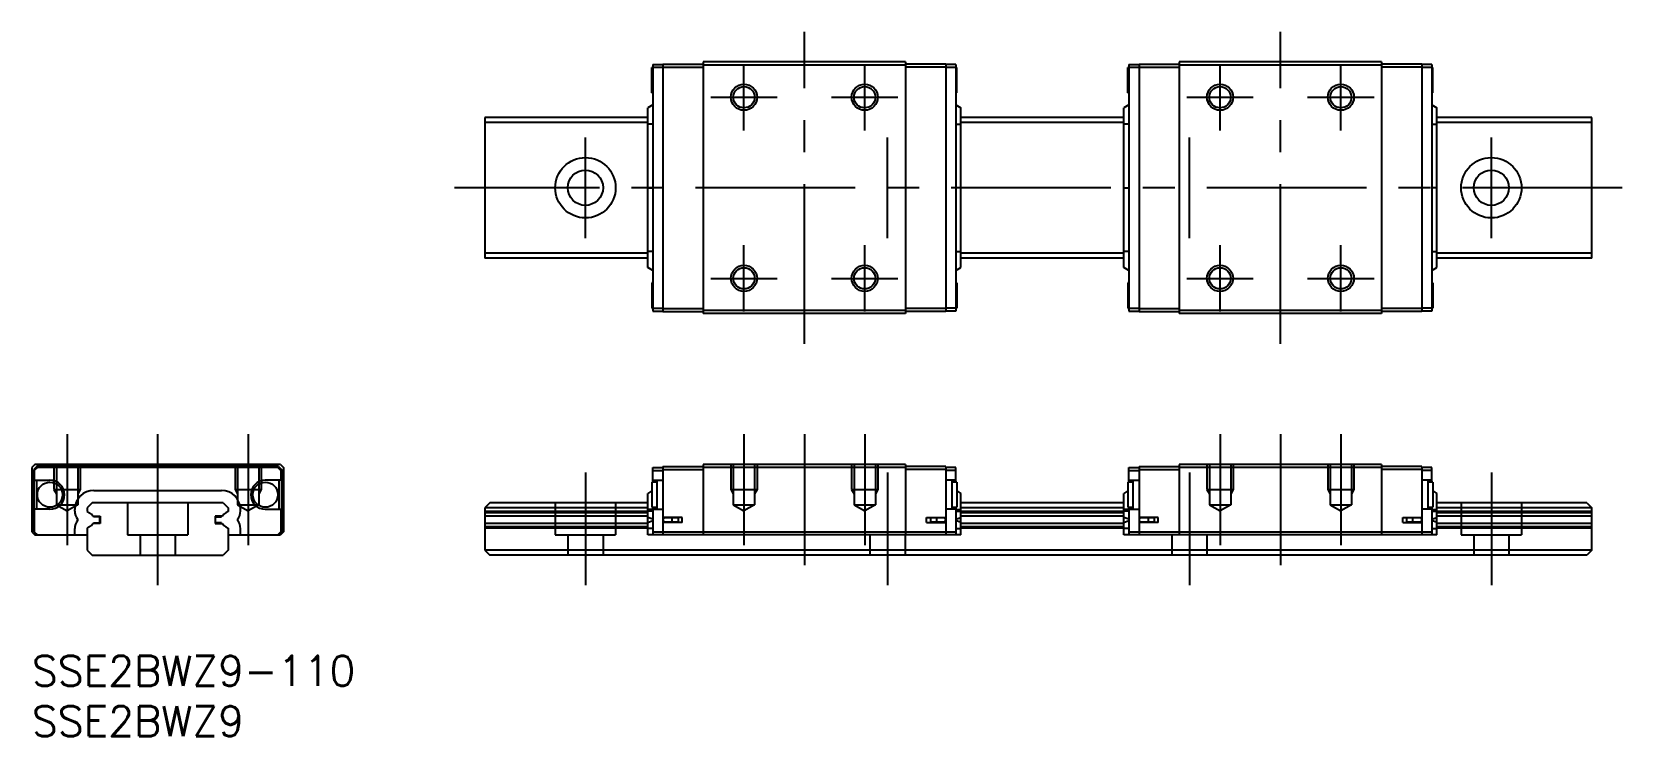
# Model space of a CAD drawing. Extents: x 0 to 158, y -8 to 62.
import ezdxf

# ---------------------------------------------------------------- set-up
doc = ezdxf.new("R2010")
doc.units = 0
doc.header["$LTSCALE"] = 0.5
doc.linetypes.add('CENTER', pattern=[50.8, 31.75, -6.35, 6.35, -6.35])
doc.linetypes.add('DASHED', pattern=[19.05, 12.7, -6.35])
for name, color, linetype in [('MSM_CENTER', 1, 'CENTER'), ('MSM_CONTINUOUS', 7, 'CONTINUOUS'), ('MSM_DASHED', 4, 'DASHED'), ('MSM_NARROW', 5, 'CONTINUOUS'), ('MSM_PART_NUMBER', 7, 'CONTINUOUS')]:
    doc.layers.add(name, color=color, linetype=linetype)
doc.styles.get("Standard").update_dxf_attribs({"font": 'txt.shx', "height": 3, "bigfont": 'bigfont.shx'})

# ---------------------------------------------------------------- blocks, each defined once
blk = doc.blocks.new('*U2')
at = {"layer": 'MSM_PART_NUMBER'}
blk.add_text('SSE2BWZ9-110', height=3, dxfattribs=at).set_placement((0, -3))
blk = doc.blocks.new('*U3')
at = {"layer": 'MSM_PART_NUMBER'}
blk.add_text('SSE2BWZ9', height=3, dxfattribs=at).set_placement((0, -8))

msp = doc.modelspace()

# ---------------------------------------------------------------- linework, layer by layer
at = {"layer": 'MSM_CENTER'}
for p, q in [((76.75, 31), (76.75, 62)), ((124.05, 31), (124.05, 62)), ((70.75, 52.2), (70.75, 58.8)), ((82.75, 52.2), (82.75, 58.8)), ((118.05, 52.2), (118.05, 58.8)), ((130.05, 52.2), (130.05, 58.8)), ((67.45, 55.5), (74.05, 55.5)), ((79.45, 55.5), (86.05, 55.5)), ((114.75, 55.5), (121.35, 55.5)), ((126.75, 55.5), (133.35, 55.5)), ((55, 41.5), (55, 51.5)), ((85, 41.5), (85, 51.5)), ((115, 41.5), (115, 51.5)), ((145, 41.5), (145, 51.5)), ((158, 46.5), (42, 46.5)), ((70.75, 34.2), (70.75, 40.8)), ((82.75, 34.2), (82.75, 40.8)), ((118.05, 34.2), (118.05, 40.8)), ((130.05, 34.2), (130.05, 40.8)), ((67.45, 37.5), (74.05, 37.5)), ((79.45, 37.5), (86.05, 37.5)), ((114.75, 37.5), (121.35, 37.5)), ((126.75, 37.5), (133.35, 37.5)), ((3.5, 22), (3.5, 11)), ((12.5, 22), (12.5, 7)), ((21.5, 22), (21.5, 11)), ((70.75, 22), (70.75, 11)), ((76.75, 22), (76.75, 9)), ((82.75, 22), (82.75, 11)), ((118.05, 22), (118.05, 11)), ((124.05, 22), (124.05, 9)), ((130.05, 22), (130.05, 11)), ((55, 18.2), (55, 7)), ((85, 18.2), (85, 7)), ((115, 18.2), (115, 7)), ((145, 18.2), (145, 7))]:
    msp.add_line(p, q, dxfattribs=at)
at = {"layer": 'MSM_CONTINUOUS'}
for p, q in [((61.7, 58.75), (61.7, 34.25)), ((61.7, 58.75), (62.7, 58.75)), ((62.7, 58.8), (62.7, 34.2)), ((62.7, 58.8), (66.7, 58.8)), ((62.7, 58.5), (66.7, 58.5)), ((86.8, 59), (66.7, 59)), ((66.7, 59), (66.7, 34)), ((86.8, 58.7), (66.7, 58.7)), ((86.8, 59), (86.8, 34)), ((90.8, 58.8), (86.8, 58.8)), ((90.8, 58.5), (86.8, 58.5)), ((90.8, 58.8), (90.8, 34.2)), ((91.8, 58.75), (90.8, 58.75)), ((91.8, 58.75), (91.8, 34.25)), ((109, 58.75), (109, 34.25)), ((109, 58.75), (110, 58.75)), ((110, 58.8), (110, 34.2)), ((110, 58.8), (114, 58.8)), ((110, 58.5), (114, 58.5)), ((114, 59), (114, 34)), ((134.1, 59), (114, 59)), ((134.1, 58.7), (114, 58.7)), ((134.1, 59), (134.1, 34)), ((138.1, 58.8), (134.1, 58.8)), ((138.1, 58.5), (134.1, 58.5)), ((138.1, 58.8), (138.1, 34.2)), ((139.1, 58.75), (138.1, 58.75)), ((139.1, 58.75), (139.1, 34.25)), ((61.6, 55.95), (61.6, 58.45)), ((62.7, 58.45), (61.6, 58.45)), ((91.9, 58.45), (90.8, 58.45)), ((91.9, 55.95), (91.9, 58.45)), ((108.9, 55.95), (108.9, 58.45)), ((110, 58.45), (108.9, 58.45)), ((139.2, 58.45), (138.1, 58.45)), ((139.2, 55.95), (139.2, 58.45)), ((61.6, 55.95), (61.7, 55.95)), ((91.8, 55.95), (91.9, 55.95)), ((108.9, 55.95), (109, 55.95)), ((139.1, 55.95), (139.2, 55.95)), ((61.7, 54.73), (61.2, 54.43)), ((61.2, 38.57), (61.2, 54.43)), ((91.8, 54.73), (92.3, 54.43)), ((92.3, 38.57), (92.3, 54.43)), ((109, 54.73), (108.5, 54.43)), ((108.5, 38.57), (108.5, 54.43)), ((139.1, 54.73), (139.6, 54.43)), ((139.6, 38.57), (139.6, 54.43)), ((61.2, 53.5), (45, 53.5)), ((45, 53.5), (45, 39.5)), ((61.2, 53), (45, 53)), ((61.7, 52.83), (61.2, 52.83)), ((91.8, 52.83), (92.3, 52.83)), ((108.5, 53.5), (92.3, 53.5)), ((108.5, 53), (92.3, 53)), ((109, 52.83), (108.5, 52.83)), ((139.1, 52.83), (139.6, 52.83)), ((155, 53.5), (139.6, 53.5)), ((155, 53), (139.6, 53)), ((155, 39.5), (155, 53.5)), ((61.2, 46.5), (61.7, 46.5)), ((92.3, 46.5), (91.8, 46.5)), ((108.5, 46.5), (109, 46.5)), ((139.6, 46.5), (139.1, 46.5)), ((61.2, 40), (45, 40)), ((61.2, 39.5), (45, 39.5)), ((61.7, 40.17), (61.2, 40.17)), ((91.8, 40.17), (92.3, 40.17)), ((108.5, 40), (92.3, 40)), ((108.5, 39.5), (92.3, 39.5)), ((109, 40.17), (108.5, 40.17)), ((139.1, 40.17), (139.6, 40.17)), ((155, 40), (139.6, 40)), ((155, 39.5), (139.6, 39.5)), ((61.7, 38.27), (61.2, 38.57)), ((91.8, 38.27), (92.3, 38.57)), ((109, 38.27), (108.5, 38.57)), ((139.1, 38.27), (139.6, 38.57)), ((61.6, 37.05), (61.6, 34.55)), ((61.7, 37.05), (61.6, 37.05)), ((91.9, 37.05), (91.8, 37.05)), ((91.9, 37.05), (91.9, 34.55)), ((108.9, 37.05), (108.9, 34.55)), ((109, 37.05), (108.9, 37.05)), ((139.2, 37.05), (139.1, 37.05)), ((139.2, 37.05), (139.2, 34.55)), ((61.6, 34.55), (62.7, 34.55)), ((61.7, 34.25), (62.7, 34.25)), ((62.7, 34.5), (66.7, 34.5)), ((62.7, 34.2), (66.7, 34.2)), ((86.8, 34.3), (66.7, 34.3)), ((86.8, 34), (66.7, 34)), ((90.8, 34.5), (86.8, 34.5)), ((90.8, 34.2), (86.8, 34.2)), ((91.9, 34.55), (90.8, 34.55)), ((91.8, 34.25), (90.8, 34.25)), ((108.9, 34.55), (110, 34.55)), ((109, 34.25), (110, 34.25)), ((110, 34.5), (114, 34.5)), ((110, 34.2), (114, 34.2)), ((134.1, 34.3), (114, 34.3)), ((134.1, 34), (114, 34)), ((138.1, 34.5), (134.1, 34.5)), ((138.1, 34.2), (134.1, 34.2)), ((139.2, 34.55), (138.1, 34.55)), ((139.1, 34.25), (138.1, 34.25)), ((0.3, 19), (0, 18.7)), ((24.7, 19), (0.3, 19)), ((24.7, 19), (25, 18.7)), ((86.8, 19), (66.7, 19)), ((66.7, 19), (66.7, 12)), ((86.8, 19), (86.8, 12)), ((134.1, 19), (114, 19)), ((114, 19), (114, 12)), ((134.1, 19), (134.1, 12)), ((0, 18.7), (0, 12.3)), ((0.5, 18.8), (0.2, 18.5)), ((0.2, 18.5), (0.2, 12.3)), ((0.55, 18.7), (0.25, 18.4)), ((0.25, 18.4), (0.25, 17.45)), ((0.25, 17.45), (1.8, 17.45)), ((0.45, 17.45), (0.45, 14.55)), ((24.5, 18.8), (0.5, 18.8)), ((24.45, 18.7), (0.55, 18.7)), ((24.75, 17.45), (23.2, 17.45)), ((24.45, 18.7), (24.75, 18.4)), ((24.5, 18.8), (24.8, 18.5)), ((24.55, 17.45), (24.55, 14.55)), ((24.75, 18.4), (24.75, 17.45)), ((24.8, 18.5), (24.8, 12.3)), ((25, 18.7), (25, 12.3)), ((61.7, 17.25), (61.7, 18.7)), ((61.7, 18.7), (62.7, 18.7)), ((61.7, 18.4), (62.7, 18.4)), ((61.7, 17.45), (62.7, 17.45)), ((62.1, 17.45), (62.1, 14.55)), ((62.7, 18.8), (62.7, 12)), ((62.7, 18.8), (66.7, 18.8)), ((62.7, 18.5), (66.7, 18.5)), ((86.8, 18.7), (66.7, 18.7)), ((90.8, 18.8), (86.8, 18.8)), ((90.8, 18.5), (86.8, 18.5)), ((90.8, 18.8), (90.8, 12)), ((91.8, 18.7), (90.8, 18.7)), ((91.8, 18.4), (90.8, 18.4)), ((91.8, 17.45), (90.8, 17.45)), ((91.4, 17.45), (91.4, 14.55)), ((91.8, 17.25), (91.8, 18.7)), ((109, 18.7), (110, 18.7)), ((109, 17.25), (109, 18.7)), ((109, 18.4), (110, 18.4)), ((109, 17.45), (110, 17.45)), ((109.4, 17.45), (109.4, 14.55)), ((110, 18.8), (110, 12)), ((110, 18.8), (114, 18.8)), ((110, 18.5), (114, 18.5)), ((134.1, 18.7), (114, 18.7)), ((138.1, 18.8), (134.1, 18.8)), ((138.1, 18.5), (134.1, 18.5)), ((138.1, 18.8), (138.1, 12)), ((139.1, 18.7), (138.1, 18.7)), ((139.1, 18.4), (138.1, 18.4)), ((139.1, 17.45), (138.1, 17.45)), ((138.7, 17.45), (138.7, 14.55)), ((139.1, 17.25), (139.1, 18.7)), ((6.17, 16.43), (18.83, 16.43)), ((61.6, 16.37), (61.2, 16.13)), ((61.2, 12), (61.2, 16.13)), ((61.6, 17.25), (61.6, 14.75)), ((62.1, 17.25), (61.6, 17.25)), ((91.9, 17.25), (91.4, 17.25)), ((91.9, 17.25), (91.9, 14.75)), ((91.9, 16.37), (92.3, 16.13)), ((92.3, 12), (92.3, 16.13)), ((108.9, 16.37), (108.5, 16.13)), ((108.5, 12), (108.5, 16.13)), ((108.9, 17.25), (108.9, 14.75)), ((109.4, 17.25), (108.9, 17.25)), ((139.2, 17.25), (138.7, 17.25)), ((139.2, 17.25), (139.2, 14.75)), ((139.2, 16.37), (139.6, 16.13)), ((139.6, 12), (139.6, 16.13)), ((0.25, 14.55), (0.25, 12.3)), ((1.8, 14.55), (0.25, 14.55)), ((4.27, 14.374266), (4.27, 14.53)), ((6, 15.2), (5.5, 14.7)), ((5.5, 14.7), (5.5, 14.333851)), ((5.5, 14.333851), (5.7305, 14.200772)), ((19, 15.2), (6, 15.2)), ((19, 15.2), (19.5, 14.7)), ((19.5, 14.333851), (19.2695, 14.200772)), ((19.5, 14.7), (19.5, 14.333851)), ((20.73, 14.374266), (20.73, 14.53)), ((23.2, 14.55), (24.75, 14.55)), ((24.75, 14.55), (24.75, 12.3)), ((45.5, 15.2), (45, 14.7)), ((61.2, 14.7), (45, 14.7)), ((45, 14.7), (45, 10.5)), ((61.2, 14.333851), (45, 14.333851)), ((61.2, 15.2), (45.5, 15.2)), ((61.7, 14.53), (61.2, 14.53)), ((61.7, 14.374266), (61.2, 14.374266)), ((61.6, 14.75), (62.1, 14.75)), ((61.7, 14.75), (61.7, 12)), ((61.7, 14.55), (62.7, 14.55)), ((91.8, 14.55), (90.8, 14.55)), ((91.4, 14.75), (91.9, 14.75)), ((91.8, 14.75), (91.8, 12)), ((91.8, 14.53), (92.3, 14.53)), ((91.8, 14.374266), (92.3, 14.374266)), ((108.5, 15.2), (92.3, 15.2)), ((108.5, 14.7), (92.3, 14.7)), ((108.5, 14.333851), (92.3, 14.333851)), ((109, 14.53), (108.5, 14.53)), ((109, 14.374266), (108.5, 14.374266)), ((108.9, 14.75), (109.4, 14.75)), ((109, 14.75), (109, 12)), ((109, 14.55), (110, 14.55)), ((139.1, 14.55), (138.1, 14.55)), ((138.7, 14.75), (139.2, 14.75)), ((139.1, 14.75), (139.1, 12)), ((139.1, 14.53), (139.6, 14.53)), ((139.1, 14.374266), (139.6, 14.374266)), ((154.5, 15.2), (139.6, 15.2)), ((155, 14.7), (139.6, 14.7)), ((155, 14.333851), (139.6, 14.333851)), ((154.5, 15.2), (155, 14.7)), ((155, 10.5), (155, 14.7)), ((0.2, 13.75), (0.25, 13.75)), ((0.2, 13.25), (0.25, 13.25)), ((4.554642, 13.562448), (4.554642, 13.437552)), ((5.7305, 12.799228), (5.5, 12.666149)), ((5.5, 12.666149), (5.5, 10.5)), ((6.067581, 13.85), (6.8, 13.85)), ((6.8, 13.15), (6.067581, 13.15)), ((6.75, 13.8), (6.167971, 13.800003)), ((6.167971, 13.199997), (6.75, 13.2)), ((6.75, 13.2), (6.75, 13.8)), ((6.8, 13.85), (6.8, 13.15)), ((18.2, 13.85), (18.2, 13.15)), ((18.932419, 13.85), (18.2, 13.85)), ((18.2, 13.15), (18.932419, 13.15)), ((18.25, 13.8), (18.832029, 13.800003)), ((18.25, 13.2), (18.25, 13.8)), ((18.832029, 13.199997), (18.25, 13.2)), ((19.2695, 12.799228), (19.5, 12.666149)), ((19.5, 12.666149), (19.5, 10.5)), ((20.445358, 13.562448), (20.445358, 13.437552)), ((24.8, 13.75), (24.75, 13.75)), ((24.8, 13.25), (24.75, 13.25)), ((61.2, 14.200772), (45, 14.200772)), ((61.2, 13.85), (45, 13.85)), ((61.2, 13.15), (45, 13.15)), ((61.2, 12.799228), (45, 12.799228)), ((61.2, 12.666149), (45, 12.666149)), ((61.7, 13.562448), (61.2, 13.74979)), ((61.2, 13.25021), (61.7, 13.437552)), ((64.6, 13.75), (62.7, 13.75)), ((64.6, 13.25), (62.7, 13.25)), ((64.2, 13.7), (62.9, 13.7)), ((62.9, 13.3), (64.2, 13.3)), ((63.2, 13.7), (63.2, 13.75)), ((63.2, 13.25), (63.2, 13.3)), ((63.52899, 13.7), (63.52899, 13.75)), ((63.52899, 13.25), (63.52899, 13.3)), ((63.6, 13.7), (63.6, 13.3)), ((64.2, 13.7), (64.2, 13.3)), ((64.6, 13.25), (64.6, 13.75)), ((88.9, 13.25), (88.9, 13.75)), ((88.9, 13.75), (90.8, 13.75)), ((88.9, 13.25), (90.8, 13.25)), ((89.3, 13.3), (89.3, 13.7)), ((90.6, 13.7), (89.3, 13.7)), ((89.3, 13.3), (90.6, 13.3)), ((89.9, 13.3), (89.9, 13.7)), ((89.97101, 13.7), (89.97101, 13.75)), ((89.97101, 13.25), (89.97101, 13.3)), ((90.3, 13.7), (90.3, 13.75)), ((90.3, 13.25), (90.3, 13.3)), ((91.8, 13.562448), (92.3, 13.74979)), ((92.3, 13.25021), (91.8, 13.437552)), ((108.5, 14.200772), (92.3, 14.200772)), ((108.5, 13.85), (92.3, 13.85)), ((108.5, 13.15), (92.3, 13.15)), ((108.5, 12.799228), (92.3, 12.799228)), ((108.5, 12.666149), (92.3, 12.666149)), ((109, 13.562448), (108.5, 13.74979)), ((108.5, 13.25021), (109, 13.437552)), ((111.9, 13.75), (110, 13.75)), ((111.9, 13.25), (110, 13.25)), ((111.5, 13.7), (110.2, 13.7)), ((110.2, 13.3), (111.5, 13.3)), ((110.5, 13.7), (110.5, 13.75)), ((110.5, 13.25), (110.5, 13.3)), ((110.82899, 13.7), (110.82899, 13.75)), ((110.82899, 13.25), (110.82899, 13.3)), ((110.9, 13.7), (110.9, 13.3)), ((111.5, 13.7), (111.5, 13.3)), ((111.9, 13.25), (111.9, 13.75)), ((136.2, 13.25), (136.2, 13.75)), ((136.2, 13.75), (138.1, 13.75)), ((136.2, 13.25), (138.1, 13.25)), ((136.6, 13.3), (136.6, 13.7)), ((137.9, 13.7), (136.6, 13.7)), ((136.6, 13.3), (137.9, 13.3)), ((137.2, 13.3), (137.2, 13.7)), ((137.27101, 13.7), (137.27101, 13.75)), ((137.27101, 13.25), (137.27101, 13.3)), ((137.6, 13.7), (137.6, 13.75)), ((137.6, 13.25), (137.6, 13.3)), ((139.1, 13.562448), (139.6, 13.74979)), ((139.6, 13.25021), (139.1, 13.437552)), ((155, 14.200772), (139.6, 14.200772)), ((155, 13.85), (139.6, 13.85)), ((155, 13.15), (139.6, 13.15)), ((155, 12.799228), (139.6, 12.799228)), ((155, 12.666149), (139.6, 12.666149)), ((0, 12.3), (0.3, 12)), ((0.2, 12.3), (0.5, 12)), ((0.25, 12.3), (0.55, 12)), ((0.3, 12), (5.5, 12)), ((4.27, 12), (4.27, 12.625734)), ((19.5, 12), (24.7, 12)), ((20.73, 12), (20.73, 12.625734)), ((24.75, 12.3), (24.45, 12)), ((24.8, 12.3), (24.5, 12)), ((25, 12.3), (24.7, 12)), ((61.7, 12.625734), (61.2, 12.625734)), ((92.3, 12), (61.2, 12)), ((61.7, 12.3), (91.8, 12.3)), ((91.8, 12.625734), (92.3, 12.625734)), ((109, 12.625734), (108.5, 12.625734)), ((139.6, 12), (108.5, 12)), ((109, 12.3), (139.1, 12.3)), ((139.1, 12.625734), (139.6, 12.625734)), ((5.5, 10.5), (6, 10)), ((6, 10), (19, 10)), ((19.5, 10.5), (19, 10)), ((155, 10.5), (45, 10.5)), ((45, 10.5), (45.5, 10)), ((154.5, 10), (45.5, 10)), ((155, 10.5), (154.5, 10))]:
    msp.add_line(p, q, dxfattribs=at)
for centre, radius in [((70.75, 55.5), 1.0565), ((82.75, 55.5), 1.0565), ((118.05, 55.5), 1.0565), ((130.05, 55.5), 1.0565), ((55, 46.5), 3), ((145, 46.5), 3), ((55, 46.5), 1.75), ((145, 46.5), 1.75), ((70.75, 37.5), 1.0565), ((82.75, 37.5), 1.0565), ((118.05, 37.5), 1.0565), ((130.05, 37.5), 1.0565), ((1.8, 16), 1.25), ((23.2, 16), 1.25)]:
    msp.add_circle(centre, radius, dxfattribs=at)
for centre, radius, start, end in [((1.8, 16), 1.45, 270, 90), ((23.2, 16), 1.45, 90, 270), ((6.170028, 14.529972), 1.900028, 90.000832, 179.999168), ((18.829972, 14.529972), 1.900028, 0.000832, 89.999168), ((5.56985, 14.374213), 1.29985, 179.997683, 218.646033), ((19.43015, 14.374213), 1.29985, 321.353967, 0.002317), ((5.56985, 12.625787), 1.29985, 141.353967, 180.002317), ((5.293, 13.443), 0.875, 27.719468, 60), ((5.293, 13.557), 0.875, 300, 332.280532), ((5.293, 13.443), 0.945, 22.196276, 25.51122), ((5.293, 13.557), 0.945, 334.48878, 337.803724), ((19.707, 13.443), 0.945, 154.48878, 157.803724), ((19.707, 13.557), 0.945, 202.196276, 205.51122), ((19.707, 13.443), 0.875, 120, 152.280532), ((19.707, 13.557), 0.875, 207.719468, 240), ((19.43015, 12.625787), 1.29985, 359.997683, 38.646033), ((62.9, 13.5), 0.2, 90, 270), ((90.6, 13.5), 0.2, 270, 90), ((110.2, 13.5), 0.2, 90, 270), ((137.9, 13.5), 0.2, 270, 90)]:
    msp.add_arc(centre, radius, start, end, dxfattribs=at)
at = {"layer": 'MSM_DASHED'}
for p, q in [((2.2, 19), (2.2, 16.5)), ((2.4435, 19), (2.4435, 15)), ((4.5565, 19), (4.5565, 15)), ((4.8, 19), (4.8, 16.5)), ((20.2, 19), (20.2, 16.5)), ((20.4435, 19), (20.4435, 15)), ((22.5565, 19), (22.5565, 15)), ((22.8, 19), (22.8, 16.5)), ((69.45, 19), (69.45, 16.5)), ((69.6935, 19), (69.6935, 15)), ((71.8065, 19), (71.8065, 15)), ((72.05, 19), (72.05, 16.5)), ((81.45, 19), (81.45, 16.5)), ((81.6935, 19), (81.6935, 15)), ((83.8065, 19), (83.8065, 15)), ((84.05, 19), (84.05, 16.5)), ((116.75, 19), (116.75, 16.5)), ((116.9935, 19), (116.9935, 15)), ((119.1065, 19), (119.1065, 15)), ((119.35, 19), (119.35, 16.5)), ((128.75, 19), (128.75, 16.5)), ((128.9935, 19), (128.9935, 15)), ((131.1065, 19), (131.1065, 15)), ((131.35, 19), (131.35, 16.5)), ((2.2, 16.5), (4.8, 16.5)), ((2.2, 16.5), (2.4435, 16.078246)), ((4.8, 16.5), (4.5565, 16.078246)), ((20.2, 16.5), (22.8, 16.5)), ((20.2, 16.5), (20.4435, 16.078246)), ((22.8, 16.5), (22.5565, 16.078246)), ((69.45, 16.5), (72.05, 16.5)), ((69.45, 16.5), (69.6935, 16.078246)), ((72.05, 16.5), (71.8065, 16.078246)), ((81.45, 16.5), (84.05, 16.5)), ((81.45, 16.5), (81.6935, 16.078246)), ((84.05, 16.5), (83.8065, 16.078246)), ((116.75, 16.5), (119.35, 16.5)), ((116.75, 16.5), (116.9935, 16.078246)), ((119.35, 16.5), (119.1065, 16.078246)), ((128.75, 16.5), (131.35, 16.5)), ((128.75, 16.5), (128.9935, 16.078246)), ((131.35, 16.5), (131.1065, 16.078246)), ((2.4435, 15), (4.5565, 15)), ((2.4435, 15), (3.5, 14.390029)), ((4.5565, 15), (3.5, 14.390029)), ((9.5, 15.2), (9.5, 12)), ((15.5, 15.2), (15.5, 12)), ((20.4435, 15), (22.5565, 15)), ((20.4435, 15), (21.5, 14.390029)), ((22.5565, 15), (21.5, 14.390029)), ((52, 15.2), (52, 12)), ((58, 15.2), (58, 12)), ((69.6935, 15), (71.8065, 15)), ((69.6935, 15), (70.75, 14.390029)), ((71.8065, 15), (70.75, 14.390029)), ((81.6935, 15), (83.8065, 15)), ((81.6935, 15), (82.75, 14.390029)), ((83.8065, 15), (82.75, 14.390029)), ((116.9935, 15), (119.1065, 15)), ((116.9935, 15), (118.05, 14.390029)), ((119.1065, 15), (118.05, 14.390029)), ((128.9935, 15), (131.1065, 15)), ((128.9935, 15), (130.05, 14.390029)), ((131.1065, 15), (130.05, 14.390029)), ((142, 15.2), (142, 12)), ((148, 15.2), (148, 12)), ((9.5, 12), (15.5, 12)), ((10.75, 12), (10.75, 10)), ((14.25, 12), (14.25, 10)), ((52, 12), (58, 12)), ((53.25, 12), (53.25, 10)), ((56.75, 12), (56.75, 10)), ((83.25, 12), (83.25, 10)), ((86.75, 12), (86.75, 10)), ((113.25, 12), (113.25, 10)), ((116.75, 12), (116.75, 10)), ((142, 12), (148, 12)), ((143.25, 12), (143.25, 10)), ((146.75, 12), (146.75, 10))]:
    msp.add_line(p, q, dxfattribs=at)
at = {"layer": 'MSM_NARROW'}
for centre in [(70.75, 55.5), (82.75, 55.5), (118.05, 55.5), (130.05, 55.5), (70.75, 37.5), (82.75, 37.5), (118.05, 37.5), (130.05, 37.5)]:
    msp.add_circle(centre, 1.3, dxfattribs=at)

# ---------------------------------------------------------------- block references
at = {"layer": 'MSM_CONTINUOUS'}
for name in ['*U2', '*U3']:
    msp.add_blockref(name, (0, 0), dxfattribs=at)

doc.saveas('drawing.dxf')
